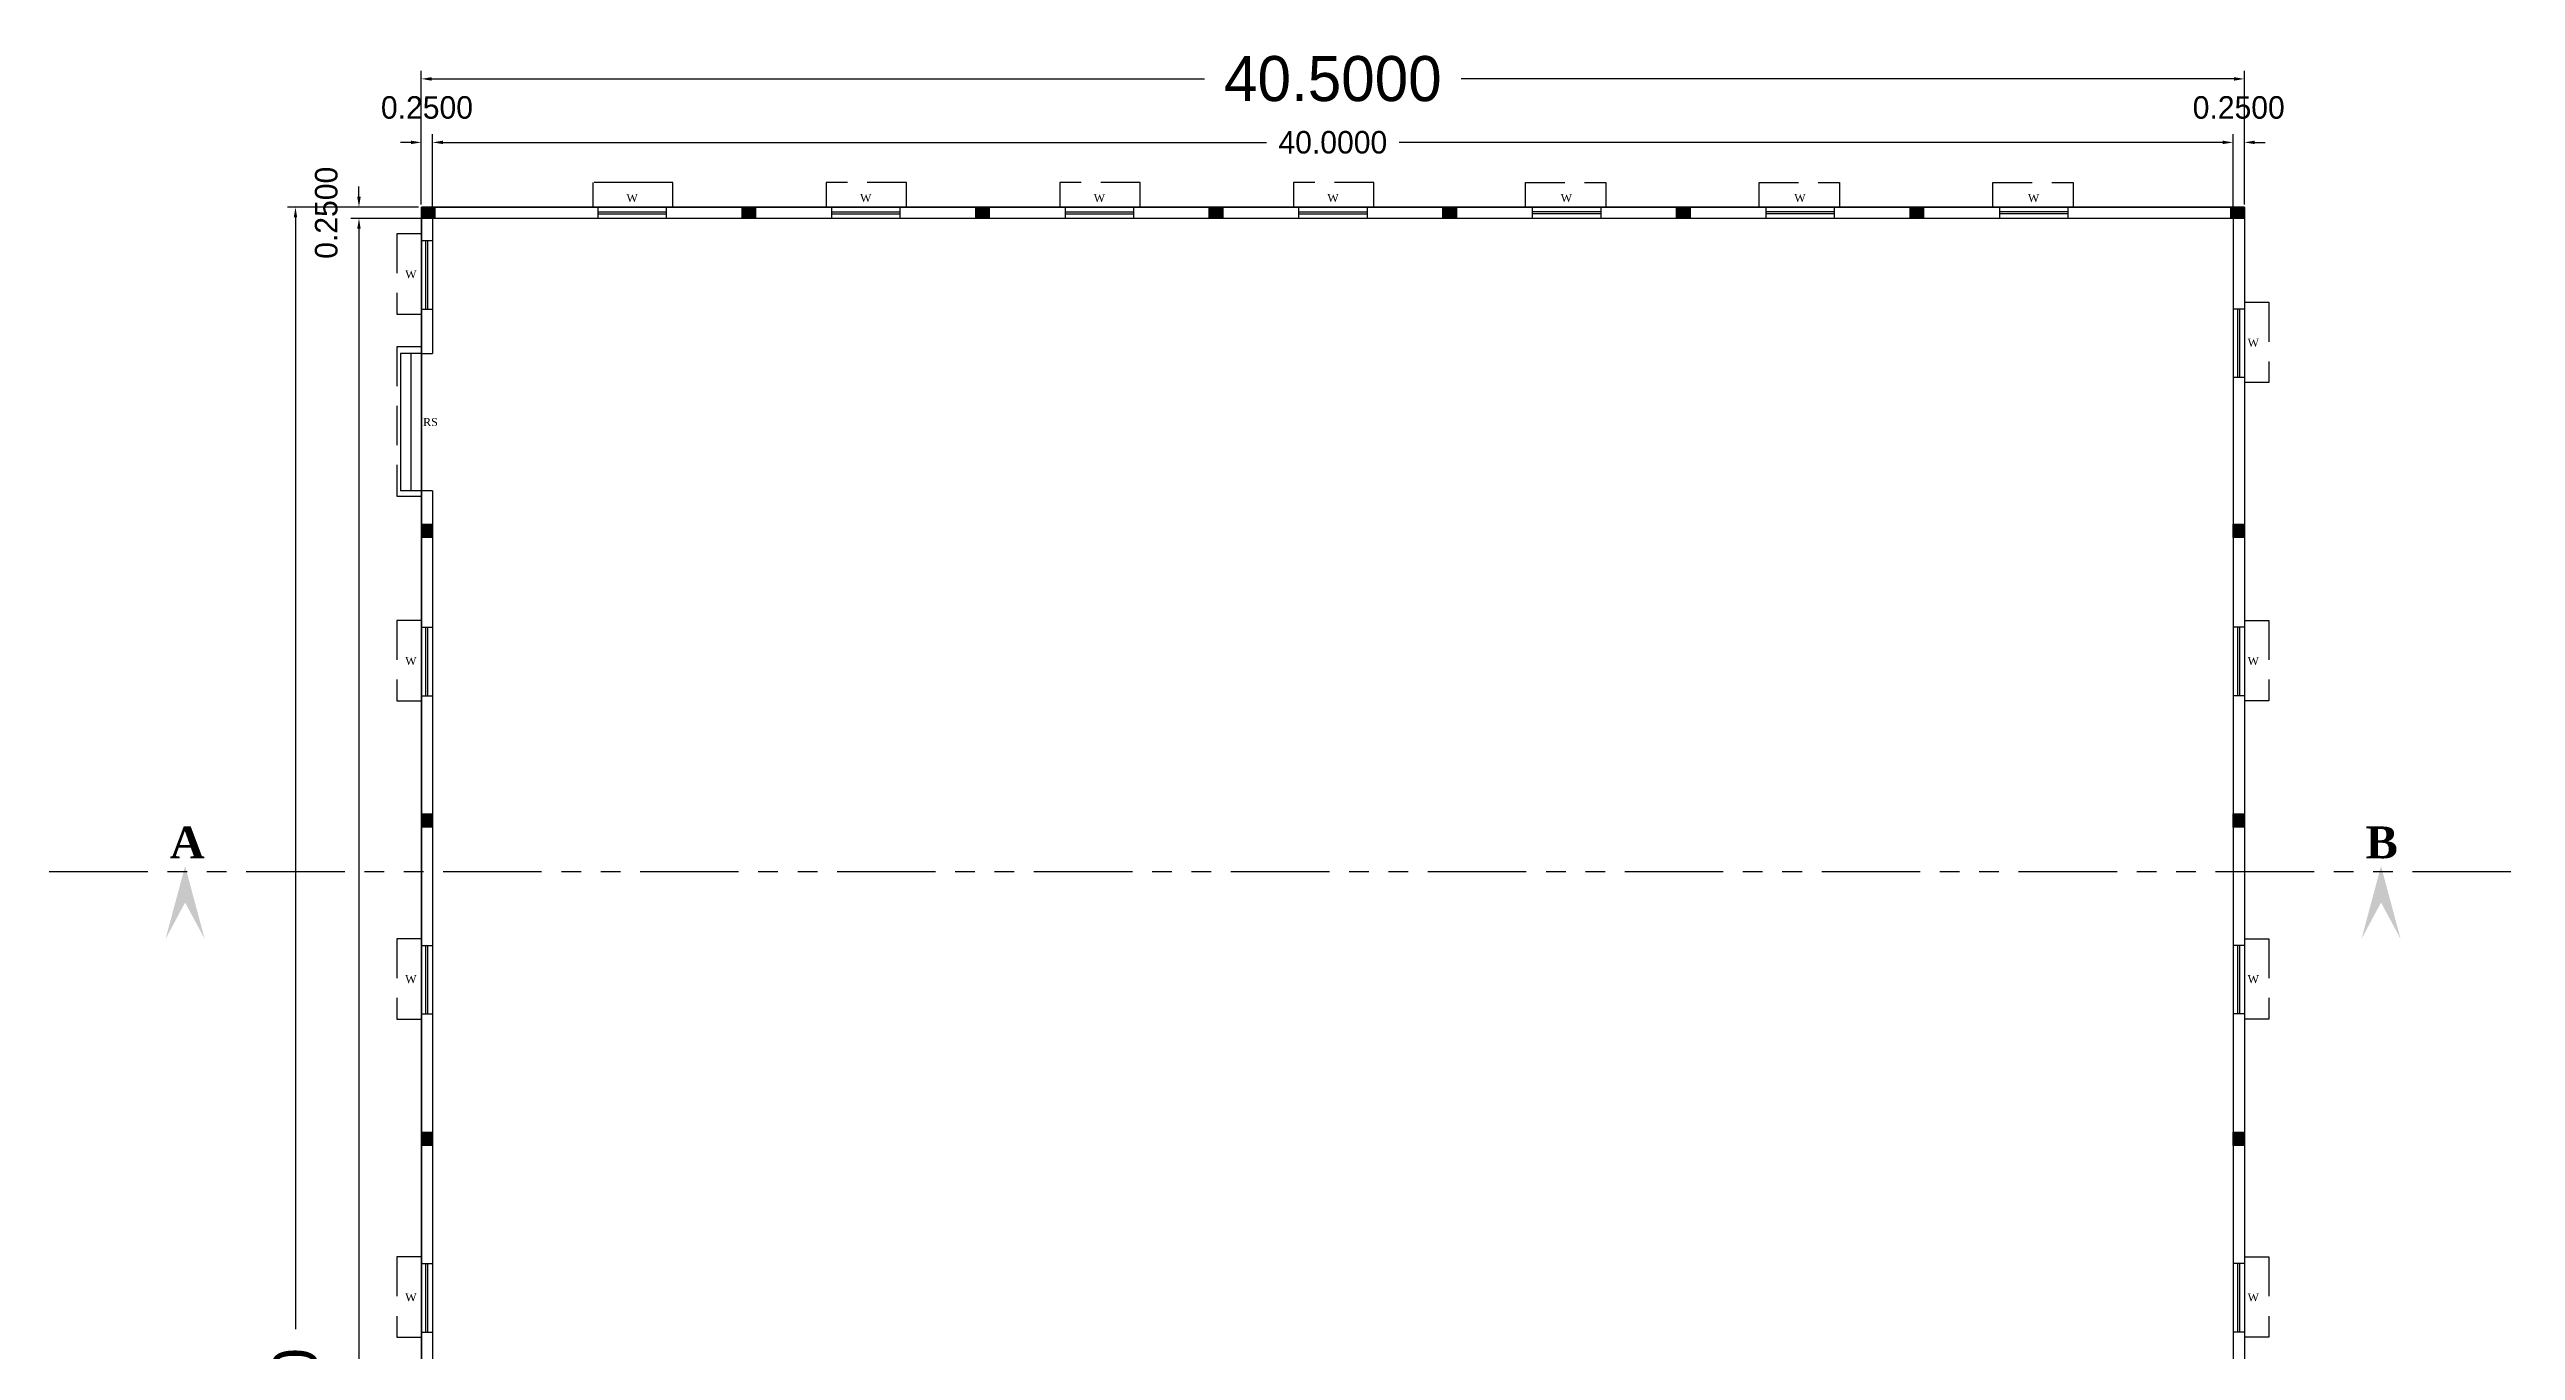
# Model space of a CAD drawing. Header units: metres. Extents: x 0 to 1012, y 0 to 496.
# Drawn here: x 721.5 to 776.3, y 221.7 to 250.6 of the extents above; entities that cross this region are included whole.
import ezdxf

# ---------------------------------------------------------------- set-up
doc = ezdxf.new("R2010")
doc.units = ezdxf.units.M
doc.header["$LTSCALE"] = 3.5
doc.header["$MEASUREMENT"] = 0
for name, pattern in [('DASHED', [0.75, 0.5, -0.25]), ('HIDDEN', [0.375, 0.25, -0.125]), ('PHANTOM2', [1.25, 0.625, -0.125, 0.125, -0.125, 0.125, -0.125])]:
    doc.linetypes.add(name, pattern=pattern)
doc.layers.get('0').update_dxf_attribs({"linetype": 'CONTINUOUS'})
doc.layers.get('DEFPOINTS').update_dxf_attribs({"linetype": 'CONTINUOUS'})
doc.styles.add('RomanS', font='romans.shx')
doc.dimstyles.get("Standard").update_dxf_attribs({"dimtxt": 0.18, "dimasz": 0.18, "dimexe": 0.18, "dimexo": 0.0625, "dimgap": 0.09, "dimtad": 0, "dimtih": 1, "dimtoh": 1, "dimdec": 4, "dimzin": 0, "dimdsep": 46, "dimtxsty": 'Standard', "dimcen": 0.09, "dimadec": 0, "dimazin": 0, "dimtfac": 1, "dimtdec": 4, "dimtofl": 0, "dimtmove": 0, "dimatfit": 3, "dimfxl": 0, "dimtolj": 1, "dimtzin": 0, "dimarcsym": 0})

# ---------------------------------------------------------------- blocks, each defined once
blk = doc.blocks.new('*D25')
at = {"color": 0, "lineweight": -2}
for p, q in [((729.76, 247.19), (729.76, 250.155)), ((729.99, 249.975), (747.159, 249.975)), ((770.03, 249.975), (752.862, 249.975)), ((770.26, 247.19), (770.26, 250.155))]:
    blk.add_line(p, q, dxfattribs=at)
at = {"color": 0}
for points in [[(729.99, 250.013), (729.99, 249.936), (729.76, 249.975)], [(770.03, 250.013), (770.03, 249.936), (770.26, 249.975)]]:
    blk.add_solid(points, dxfattribs=at)
at = {"layer": 'DEFPOINTS', "color": 0}
for p in [(770.26, 249.975), (729.76, 247.128), (770.26, 247.128)]:
    blk.add_point(p, dxfattribs=at)
at = {"color": 0, "insert": (750.01, 249.975), "char_height": 1, "attachment_point": 5}
blk.add_mtext('\\A1;40.5000', dxfattribs=at)
blk = doc.blocks.new('*D26')
at = {"color": 0, "lineweight": -2}
for p, q in [((730.01, 246.96), (730.01, 248.745)), ((730.24, 248.565), (748.534, 248.565)), ((769.78, 248.565), (751.487, 248.565)), ((770.01, 246.94), (770.01, 248.745))]:
    blk.add_line(p, q, dxfattribs=at)
at = {"color": 0}
for points in [[(730.24, 248.604), (730.24, 248.527), (730.01, 248.565)], [(769.78, 248.604), (769.78, 248.527), (770.01, 248.565)]]:
    blk.add_solid(points, dxfattribs=at)
at = {"layer": 'DEFPOINTS', "color": 0}
for p in [(770.01, 248.565), (730.01, 246.898), (770.01, 246.878)]:
    blk.add_point(p, dxfattribs=at)
at = {"color": 0, "insert": (750.01, 248.565), "char_height": 0.5, "attachment_point": 5}
blk.add_mtext('\\A1;40.0000', dxfattribs=at)
blk = doc.blocks.new('*D27')
at = {"color": 0, "lineweight": -2}
for p, q in [((769.78, 248.565), (769.55, 248.565)), ((770.01, 246.94), (770.01, 248.745)), ((770.26, 247.19), (770.26, 248.745)), ((770.49, 248.565), (770.72, 248.565))]:
    blk.add_line(p, q, dxfattribs=at)
at = {"color": 0}
for points in [[(769.78, 248.604), (769.78, 248.527), (770.01, 248.565)], [(770.49, 248.604), (770.49, 248.527), (770.26, 248.565)]]:
    blk.add_solid(points, dxfattribs=at)
at = {"layer": 'DEFPOINTS', "color": 0}
for p in [(770.26, 248.565), (770.26, 247.128), (770.01, 246.878)]:
    blk.add_point(p, dxfattribs=at)
at = {"color": 0, "insert": (770.135, 249.338), "char_height": 0.5, "attachment_point": 5}
blk.add_mtext('\\A1;0.2500', dxfattribs=at)
blk = doc.blocks.new('*D28')
at = {"color": 0, "lineweight": -2}
for p, q in [((729.53, 248.565), (729.3, 248.565)), ((729.76, 247.19), (729.76, 248.745)), ((730.01, 246.94), (730.01, 248.745)), ((730.24, 248.565), (730.47, 248.565))]:
    blk.add_line(p, q, dxfattribs=at)
at = {"color": 0}
for points in [[(729.53, 248.604), (729.53, 248.527), (729.76, 248.565)], [(730.24, 248.604), (730.24, 248.527), (730.01, 248.565)]]:
    blk.add_solid(points, dxfattribs=at)
at = {"layer": 'DEFPOINTS', "color": 0}
for p in [(730.01, 248.565), (729.76, 247.128), (730.01, 246.878)]:
    blk.add_point(p, dxfattribs=at)
at = {"color": 0, "insert": (729.885, 249.338), "char_height": 0.5, "attachment_point": 5}
blk.add_mtext('\\A1;0.2500', dxfattribs=at)
blk = doc.blocks.new('*D29')
at = {"color": 0, "lineweight": -2}
for p, q in [((729.698, 247.128), (726.784, 247.128)), ((726.964, 246.898), (726.964, 222.218)), ((726.964, 191.858), (726.964, 216.538)), ((729.698, 191.628), (726.784, 191.628))]:
    blk.add_line(p, q, dxfattribs=at)
at = {"color": 0}
for points in [[(726.926, 246.898), (727.002, 246.898), (726.964, 247.128)], [(726.926, 191.858), (727.002, 191.858), (726.964, 191.628)]]:
    blk.add_solid(points, dxfattribs=at)
at = {"layer": 'DEFPOINTS', "color": 0}
for p in [(729.76, 247.128), (726.964, 191.628), (729.76, 191.628)]:
    blk.add_point(p, dxfattribs=at)
at = {"color": 0, "insert": (726.964, 219.378), "char_height": 1, "attachment_point": 5, "rotation": 90}
blk.add_mtext('\\A1;55.5000', dxfattribs=at)
blk = doc.blocks.new('*D30')
at = {"color": 0, "lineweight": -2}
for p, q in [((729.948, 246.878), (728.195, 246.878)), ((728.375, 246.648), (728.375, 220.801)), ((728.375, 192.108), (728.375, 217.954)), ((729.948, 191.878), (728.195, 191.878))]:
    blk.add_line(p, q, dxfattribs=at)
at = {"color": 0}
for points in [[(728.336, 246.648), (728.413, 246.648), (728.375, 246.878)], [(728.336, 192.108), (728.413, 192.108), (728.375, 191.878)]]:
    blk.add_solid(points, dxfattribs=at)
at = {"layer": 'DEFPOINTS', "color": 0}
for p in [(728.375, 246.878), (730.01, 246.878), (730.01, 191.878)]:
    blk.add_point(p, dxfattribs=at)
at = {"color": 0, "insert": (728.375, 219.378), "char_height": 0.5, "attachment_point": 5, "rotation": 90}
blk.add_mtext('\\A1;55.0000', dxfattribs=at)
blk = doc.blocks.new('*D31')
at = {"color": 0, "lineweight": -2}
for p, q in [((729.698, 247.128), (728.195, 247.128)), ((728.375, 247.358), (728.375, 247.588)), ((729.948, 246.878), (728.195, 246.878)), ((728.375, 246.648), (728.375, 246.418))]:
    blk.add_line(p, q, dxfattribs=at)
at = {"color": 0}
for points in [[(728.336, 247.358), (728.413, 247.358), (728.375, 247.128)], [(728.336, 246.648), (728.413, 246.648), (728.375, 246.878)]]:
    blk.add_solid(points, dxfattribs=at)
at = {"layer": 'DEFPOINTS', "color": 0}
for p in [(728.375, 247.128), (729.76, 247.128), (730.01, 246.878)]:
    blk.add_point(p, dxfattribs=at)
at = {"color": 0, "insert": (727.65, 247.003), "char_height": 0.5, "attachment_point": 5, "rotation": 90}
blk.add_mtext('\\A1;0.2500', dxfattribs=at)

msp = doc.modelspace()

# ---------------------------------------------------------------- hatches: boundary and pattern name
h = msp.add_hatch(color=256)
h.dxf.hatch_style = 1
h.paths.add_polyline_path([(730.06035, 247.12778), (729.76035, 247.12778), (729.76035, 246.87778), (730.06035, 246.87778)])
h = msp.add_hatch(color=256)
h.dxf.hatch_style = 1
h.paths.add_polyline_path([(737.18535, 247.12778), (736.88535, 247.12778), (736.88535, 246.87778), (737.18535, 246.87778)])
h = msp.add_hatch(color=256)
h.dxf.hatch_style = 1
h.paths.add_polyline_path([(742.37535, 247.12778), (742.07535, 247.12778), (742.07535, 246.87778), (742.37535, 246.87778)])
h = msp.add_hatch(color=256)
h.dxf.hatch_style = 1
h.paths.add_polyline_path([(747.56535, 247.12778), (747.26535, 247.12778), (747.26535, 246.87778), (747.56535, 246.87778)])
h = msp.add_hatch(color=256)
h.dxf.hatch_style = 1
h.paths.add_polyline_path([(752.75535, 247.12778), (752.45535, 247.12778), (752.45535, 246.87778), (752.75535, 246.87778)])
h = msp.add_hatch(color=256)
h.dxf.hatch_style = 1
h.paths.add_polyline_path([(757.94535, 247.12778), (757.64535, 247.12778), (757.64535, 246.87778), (757.94535, 246.87778)])
h = msp.add_hatch(color=256)
h.dxf.hatch_style = 1
h.paths.add_polyline_path([(763.13535, 247.12778), (762.83535, 247.12778), (762.83535, 246.87778), (763.13535, 246.87778)])
h = msp.add_hatch(color=256)
h.dxf.hatch_style = 1
h.paths.add_polyline_path([(770.26035, 247.12778), (769.96035, 247.12778), (769.96035, 246.87778), (770.26035, 246.87778)])
h = msp.add_hatch(color=256)
h.dxf.hatch_style = 1
h.paths.add_polyline_path([(730.01035, 239.79103), (730.01035, 240.09103), (729.76035, 240.09103), (729.76035, 239.79103)])
h = msp.add_hatch(color=256)
h.dxf.hatch_style = 1
h.paths.add_polyline_path([(770.26035, 239.79103), (770.26035, 240.09103), (770.01035, 240.09103), (770.01035, 239.79103)])
h = msp.add_hatch(color=256)
h.dxf.hatch_style = 1
h.paths.add_polyline_path([(730.01035, 233.35778), (730.01035, 233.65778), (729.76035, 233.65778), (729.76035, 233.35778)])
h = msp.add_hatch(color=256)
h.dxf.hatch_style = 1
h.paths.add_polyline_path([(770.26035, 233.35778), (770.26035, 233.65778), (770.01035, 233.65778), (770.01035, 233.35778)])
for points in [[(724.51239, 232.49908), (724.0771, 230.87755), (724.51239, 231.68831), (724.94768, 230.87755)], [(773.29634, 232.49908), (772.86104, 230.87755), (773.29634, 231.68831), (773.73163, 230.87755)]]:
    msp.add_hatch(color=256).paths.add_polyline_path(points)
h = msp.add_hatch(color=256)
h.dxf.hatch_style = 1
h.paths.add_polyline_path([(730.01035, 226.29278), (730.01035, 226.59278), (729.76035, 226.59278), (729.76035, 226.29278)])
h = msp.add_hatch(color=256)
h.dxf.hatch_style = 1
h.paths.add_polyline_path([(770.26035, 226.29278), (770.26035, 226.59278), (770.01035, 226.59278), (770.01035, 226.29278)])

# ---------------------------------------------------------------- linework, layer by layer
at = {"linetype": 'DASHED'}
msp.add_line((735.35035, 247.67273), (733.56663, 247.67273), dxfattribs=at)
at = {"linetype": 'HIDDEN'}
for p, q in [((733.56663, 247.67273), (733.56663, 247.12778)), ((735.35035, 247.12778), (735.35035, 247.67273)), ((740.54035, 247.67273), (738.75663, 247.67273)), ((738.75663, 247.67273), (738.75663, 247.12778)), ((740.54035, 247.12778), (740.54035, 247.67273)), ((745.73035, 247.67273), (743.94663, 247.67273)), ((743.94663, 247.67273), (743.94663, 247.12778)), ((745.73035, 247.12778), (745.73035, 247.67273)), ((750.92035, 247.67273), (749.13663, 247.67273)), ((749.13663, 247.67273), (749.13663, 247.12778)), ((750.92035, 247.12778), (750.92035, 247.67273)), ((754.29035, 247.12778), (754.29035, 247.67273)), ((754.29035, 247.67273), (756.07408, 247.67273)), ((756.07408, 247.67273), (756.07408, 247.12778)), ((759.48035, 247.12778), (759.48035, 247.67273)), ((759.48035, 247.67273), (761.26408, 247.67273)), ((761.26408, 247.67273), (761.26408, 247.12778)), ((764.67035, 247.12778), (764.67035, 247.67273)), ((764.67035, 247.67273), (766.45408, 247.67273)), ((766.45408, 247.67273), (766.45408, 247.12778)), ((729.76035, 246.53528), (729.21541, 246.53528)), ((729.21541, 246.53528), (729.21541, 244.75156)), ((770.26035, 245.01528), (770.8053, 245.01528)), ((770.8053, 245.01528), (770.8053, 243.23156)), ((729.21541, 244.75156), (729.76035, 244.75156)), ((729.76035, 244.02778), (729.21541, 244.02778)), ((729.21541, 244.02778), (729.21541, 240.71406)), ((770.8053, 243.23156), (770.26035, 243.23156)), ((729.21541, 240.71406), (729.76035, 240.71406)), ((729.76035, 237.95028), (729.21541, 237.95028)), ((729.21541, 237.95028), (729.21541, 236.16656)), ((770.26035, 237.95028), (770.8053, 237.95028)), ((770.8053, 237.95028), (770.8053, 236.16656)), ((729.21541, 236.16656), (729.76035, 236.16656)), ((770.8053, 236.16656), (770.26035, 236.16656)), ((729.76035, 230.88528), (729.21541, 230.88528)), ((729.21541, 230.88528), (729.21541, 229.10156)), ((770.26035, 230.88528), (770.8053, 230.88528)), ((770.8053, 230.88528), (770.8053, 229.10156)), ((729.21541, 229.10156), (729.76035, 229.10156)), ((770.8053, 229.10156), (770.26035, 229.10156)), ((729.76035, 223.82028), (729.21541, 223.82028)), ((729.21541, 223.82028), (729.21541, 222.03656)), ((770.26035, 223.82028), (770.8053, 223.82028)), ((770.8053, 223.82028), (770.8053, 222.03656)), ((729.21541, 222.03656), (729.76035, 222.03656)), ((770.8053, 222.03656), (770.26035, 222.03656))]:
    msp.add_line(p, q, dxfattribs=at)
for p, q in [((729.76035, 247.12778), (729.76035, 191.62778)), ((770.26035, 247.12778), (729.76035, 247.12778)), ((729.76035, 247.12778), (730.06035, 247.12778)), ((730.06035, 247.12778), (730.06035, 246.87778)), ((733.68035, 247.12778), (733.68035, 246.87778)), ((735.20035, 247.12778), (735.20035, 246.87778)), ((736.88535, 247.12778), (737.18535, 247.12778)), ((737.18535, 247.12778), (737.18535, 246.87778)), ((738.87035, 247.12778), (738.87035, 246.87778)), ((740.39035, 247.12778), (740.39035, 246.87778)), ((742.07535, 247.12778), (742.37535, 247.12778)), ((742.37535, 247.12778), (742.37535, 246.87778)), ((744.06035, 247.12778), (744.06035, 246.87778)), ((745.58035, 247.12778), (745.58035, 246.87778)), ((747.26535, 247.12778), (747.56535, 247.12778)), ((747.56535, 247.12778), (747.56535, 246.87778)), ((749.25035, 247.12778), (749.25035, 246.87778)), ((750.77035, 247.12778), (750.77035, 246.87778)), ((752.45535, 247.12778), (752.75535, 247.12778)), ((752.75535, 247.12778), (752.75535, 246.87778)), ((754.44035, 247.12778), (754.44035, 246.87778)), ((755.96035, 247.12778), (755.96035, 246.87778)), ((757.64535, 247.12778), (757.94535, 247.12778)), ((757.94535, 247.12778), (757.94535, 246.87778)), ((759.63035, 247.12778), (759.63035, 246.87778)), ((761.15035, 247.12778), (761.15035, 246.87778)), ((762.83535, 247.12778), (763.13535, 247.12778)), ((763.13535, 247.12778), (763.13535, 246.87778)), ((764.82035, 247.12778), (764.82035, 246.87778)), ((766.34035, 247.12778), (766.34035, 246.87778)), ((769.96035, 247.12778), (770.26035, 247.12778)), ((770.26035, 247.12778), (770.26035, 191.62778)), ((770.26035, 247.12778), (770.26035, 246.87778)), ((729.76035, 246.87778), (729.76035, 247.10778)), ((730.06035, 246.87778), (729.76035, 246.87778)), ((730.01035, 246.87778), (730.01035, 243.87778)), ((770.01035, 246.87778), (730.01035, 246.87778)), ((733.68035, 247.02489), (735.20035, 247.02489)), ((733.68035, 246.98068), (735.20035, 246.98068)), ((736.88535, 246.87778), (736.88535, 247.10778)), ((737.18535, 246.87778), (736.88535, 246.87778)), ((738.87035, 247.02489), (740.39035, 247.02489)), ((738.87035, 246.98068), (740.39035, 246.98068)), ((742.07535, 246.87778), (742.07535, 247.10778)), ((742.37535, 246.87778), (742.07535, 246.87778)), ((744.06035, 247.02489), (745.58035, 247.02489)), ((744.06035, 246.98068), (745.58035, 246.98068)), ((747.26535, 246.87778), (747.26535, 247.10778)), ((747.56535, 246.87778), (747.26535, 246.87778)), ((749.25035, 247.02489), (750.77035, 247.02489)), ((749.25035, 246.98068), (750.77035, 246.98068)), ((752.45535, 246.87778), (752.45535, 247.10778)), ((752.75535, 246.87778), (752.45535, 246.87778)), ((755.96035, 247.02489), (754.44035, 247.02489)), ((755.96035, 246.98068), (754.44035, 246.98068)), ((757.64535, 246.87778), (757.64535, 247.10778)), ((757.94535, 246.87778), (757.64535, 246.87778)), ((761.15035, 247.02489), (759.63035, 247.02489)), ((761.15035, 246.98068), (759.63035, 246.98068)), ((762.83535, 246.87778), (762.83535, 247.10778)), ((763.13535, 246.87778), (762.83535, 246.87778)), ((766.34035, 247.02489), (764.82035, 247.02489)), ((766.34035, 246.98068), (764.82035, 246.98068)), ((769.96035, 246.87778), (769.96035, 247.10778)), ((770.26035, 246.87778), (769.96035, 246.87778)), ((770.01035, 246.87778), (770.01035, 191.87778)), ((729.76035, 246.38528), (730.01035, 246.38528)), ((729.86325, 244.86528), (729.86325, 246.38528)), ((729.90746, 244.86528), (729.90746, 246.38528)), ((729.76035, 244.86528), (730.01035, 244.86528)), ((770.26035, 244.86528), (770.01035, 244.86528)), ((770.11325, 243.34528), (770.11325, 244.86528)), ((770.15746, 243.34528), (770.15746, 244.86528)), ((729.53035, 243.87778), (729.30035, 243.87778)), ((729.30035, 243.87778), (729.30035, 240.82778)), ((729.76035, 243.87778), (729.53035, 243.87778)), ((729.53035, 243.87778), (729.53035, 240.82778)), ((729.76035, 243.87778), (730.01035, 243.87778)), ((770.26035, 243.34528), (770.01035, 243.34528)), ((729.53035, 240.82778), (729.30035, 240.82778)), ((729.76035, 240.82778), (729.53035, 240.82778)), ((730.01035, 240.82778), (729.76035, 240.82778)), ((730.01035, 240.82778), (730.01035, 191.87778)), ((729.76035, 239.79103), (729.76035, 240.09103)), ((729.76035, 240.09103), (729.99035, 240.09103)), ((730.01035, 240.09103), (730.01035, 239.79103)), ((770.01035, 239.79103), (770.01035, 240.09103)), ((770.01035, 240.09103), (770.24035, 240.09103)), ((770.26035, 240.09103), (770.26035, 239.79103)), ((730.01035, 239.79103), (729.76035, 239.79103)), ((770.26035, 239.79103), (770.01035, 239.79103)), ((729.76035, 237.80028), (730.01035, 237.80028)), ((729.86325, 236.28028), (729.86325, 237.80028)), ((729.90746, 236.28028), (729.90746, 237.80028)), ((770.26035, 237.80028), (770.01035, 237.80028)), ((770.11325, 236.28028), (770.11325, 237.80028)), ((770.15746, 236.28028), (770.15746, 237.80028)), ((729.76035, 236.28028), (730.01035, 236.28028)), ((770.26035, 236.28028), (770.01035, 236.28028)), ((729.76035, 233.35778), (729.76035, 233.65778)), ((729.76035, 233.65778), (729.99035, 233.65778)), ((730.01035, 233.65778), (730.01035, 233.35778)), ((770.01035, 233.35778), (770.01035, 233.65778)), ((770.01035, 233.65778), (770.24035, 233.65778)), ((770.26035, 233.65778), (770.26035, 233.35778)), ((730.01035, 233.35778), (729.76035, 233.35778)), ((770.26035, 233.35778), (770.01035, 233.35778)), ((729.76035, 230.73528), (730.01035, 230.73528)), ((729.86325, 229.21528), (729.86325, 230.73528)), ((729.90746, 229.21528), (729.90746, 230.73528)), ((770.26035, 230.73528), (770.01035, 230.73528)), ((770.11325, 229.21528), (770.11325, 230.73528)), ((770.15746, 229.21528), (770.15746, 230.73528)), ((729.76035, 229.21528), (730.01035, 229.21528)), ((770.26035, 229.21528), (770.01035, 229.21528)), ((729.76035, 226.29278), (729.76035, 226.59278)), ((729.76035, 226.59278), (729.99035, 226.59278)), ((730.01035, 226.29278), (729.76035, 226.29278)), ((730.01035, 226.59278), (730.01035, 226.29278)), ((770.01035, 226.29278), (770.01035, 226.59278)), ((770.01035, 226.59278), (770.24035, 226.59278)), ((770.26035, 226.29278), (770.01035, 226.29278)), ((770.26035, 226.59278), (770.26035, 226.29278)), ((729.76035, 223.67028), (730.01035, 223.67028)), ((729.86325, 222.15028), (729.86325, 223.67028)), ((729.90746, 222.15028), (729.90746, 223.67028)), ((770.26035, 223.67028), (770.01035, 223.67028)), ((770.11325, 222.15028), (770.11325, 223.67028)), ((770.15746, 222.15028), (770.15746, 223.67028)), ((729.76035, 222.15028), (730.01035, 222.15028)), ((770.26035, 222.15028), (770.01035, 222.15028))]:
    msp.add_line(p, q)
at = {"linetype": 'PHANTOM2'}
msp.add_line((721.49566, 232.37507), (776.28739, 232.37507), dxfattribs=at)
msp.add_lwpolyline([(770.26035, 191.62778), (729.76035, 191.62778), (729.76035, 247.12778), (770.26035, 247.12778)], close=True)

# ---------------------------------------------------------------- texts
at = {"char_height": 0.1777477, "style": 'RomanS'}
for s, insert, width, attachment_point in [('{\\fTimes New Roman Baltic|b0|i0|c0|p18;W}', (734.31682, 247.23962), 0.2428091, 7), ('{\\fTimes New Roman Baltic|b0|i0|c0|p18;W}', (739.50682, 247.23962), 0.2428091, 7), ('{\\fTimes New Roman Baltic|b0|i0|c0|p18;W}', (744.69682, 247.23962), 0.2428091, 7), ('{\\fTimes New Roman Baltic|b0|i0|c0|p18;W}', (749.88682, 247.23962), 0.2428091, 7), ('{\\fTimes New Roman Baltic|b0|i0|c0|p18;W}', (755.32389, 247.23962), 0.2428091, 9), ('{\\fTimes New Roman Baltic|b0|i0|c0|p18;W}', (760.51389, 247.23962), 0.2428091, 9), ('{\\fTimes New Roman Baltic|b0|i0|c0|p18;W}', (765.70389, 247.23962), 0.2428091, 9), ('{\\fTimes New Roman Baltic|b0|i0|c0|p18;W}', (729.4012, 245.72714), 0.2428091, 1), ('{\\fTimes New Roman Baltic|b0|i0|c0|p18;W}', (770.33162, 244.20714), 0.2428091, 1), ('{\\fTimes New Roman Baltic|b0|i0|c0|p18;RS}', (729.79811, 242.26481), 0.5581336, 7), ('{\\fTimes New Roman Baltic|b0|i0|c0|p18;W}', (729.4012, 237.14214), 0.2428091, 1), ('{\\fTimes New Roman Baltic|b0|i0|c0|p18;W}', (770.33162, 237.14214), 0.2428091, 1), ('{\\fTimes New Roman Baltic|b0|i0|c0|p18;W}', (729.4012, 230.07714), 0.2428091, 1), ('{\\fTimes New Roman Baltic|b0|i0|c0|p18;W}', (770.33162, 230.07714), 0.2428091, 1), ('{\\fTimes New Roman Baltic|b0|i0|c0|p18;W}', (729.4012, 223.01214), 0.2428091, 1), ('{\\fTimes New Roman Baltic|b0|i0|c0|p18;W}', (770.33162, 223.01214), 0.2428091, 1)]:
    msp.add_mtext(s, dxfattribs=dict(at, insert=insert, width=width, attachment_point=attachment_point))
at = {"char_height": 0.7093662, "width": 1.2805833, "attachment_point": 1}
for s, insert in [('{\\fTimes New Roman|b1|i0|c0|p18;A}', (724.17101, 233.37768)), ('{\\fTimes New Roman|b1|i0|c0|p18;B}', (772.95496, 233.37768))]:
    msp.add_mtext(s, dxfattribs=dict(at, insert=insert))

# ---------------------------------------------------------------- dimensions: what is measured, and where the dimension line sits
for base, p1, p2, override, picture, middle in [((770.26035, 249.97479), (729.76035, 247.12778), (770.26035, 247.12778), {"dimtxt": 1, "dimasz": 0.23, "dimgap": 0.185, "dimtmove": 2}, '*D25', (750.01035, 249.97479)), ((730.01035, 248.56518), (729.76035, 247.12778), (730.01035, 246.87778), {"dimtxt": 0.5, "dimasz": 0.23, "dimgap": 0.185, "dimtmove": 2}, '*D28', (729.88535, 249.33768)), ((770.26035, 248.56518), (770.01035, 246.87778), (770.26035, 247.12778), {"dimtxt": 0.5, "dimasz": 0.23, "dimgap": 0.185, "dimtmove": 2}, '*D27', (770.13535, 249.33768)), ((770.01035, 248.56518), (730.01035, 246.89778), (770.01035, 246.87778), {"dimtxt": 0.5, "dimasz": 0.23, "dimgap": 0.185, "dimtmove": 2}, '*D26', (750.01035, 248.56518))]:
    dim = msp.add_linear_dim(base=base, p1=p1, p2=p2, dimstyle='Standard', override=override)
    dim.commit()
    dim.dimension.update_dxf_attribs({"geometry": picture, "text_midpoint": middle})
for base, p1, p2, override, picture, middle in [((728.37468, 247.12778), (730.01035, 246.87778), (729.76035, 247.12778), {"dimtxt": 0.5, "dimasz": 0.23, "dimtmove": 2}, '*D31', (727.64968, 247.00278)), ((726.96389, 191.62778), (729.76035, 247.12778), (729.76035, 191.62778), {"dimtxt": 1, "dimasz": 0.23, "dimtmove": 2}, '*D29', (726.96389, 219.37778)), ((728.37468, 246.87778), (730.01035, 191.87778), (730.01035, 246.87778), {"dimtxt": 0.5, "dimasz": 0.23, "dimtmove": 2}, '*D30', (728.37468, 219.37778))]:
    dim = msp.add_linear_dim(base=base, p1=p1, p2=p2, angle=90, dimstyle='Standard', override=override)
    dim.commit()
    dim.dimension.update_dxf_attribs({"geometry": picture, "text_midpoint": middle, "text_rotation": 90})

doc.saveas('drawing.dxf')
